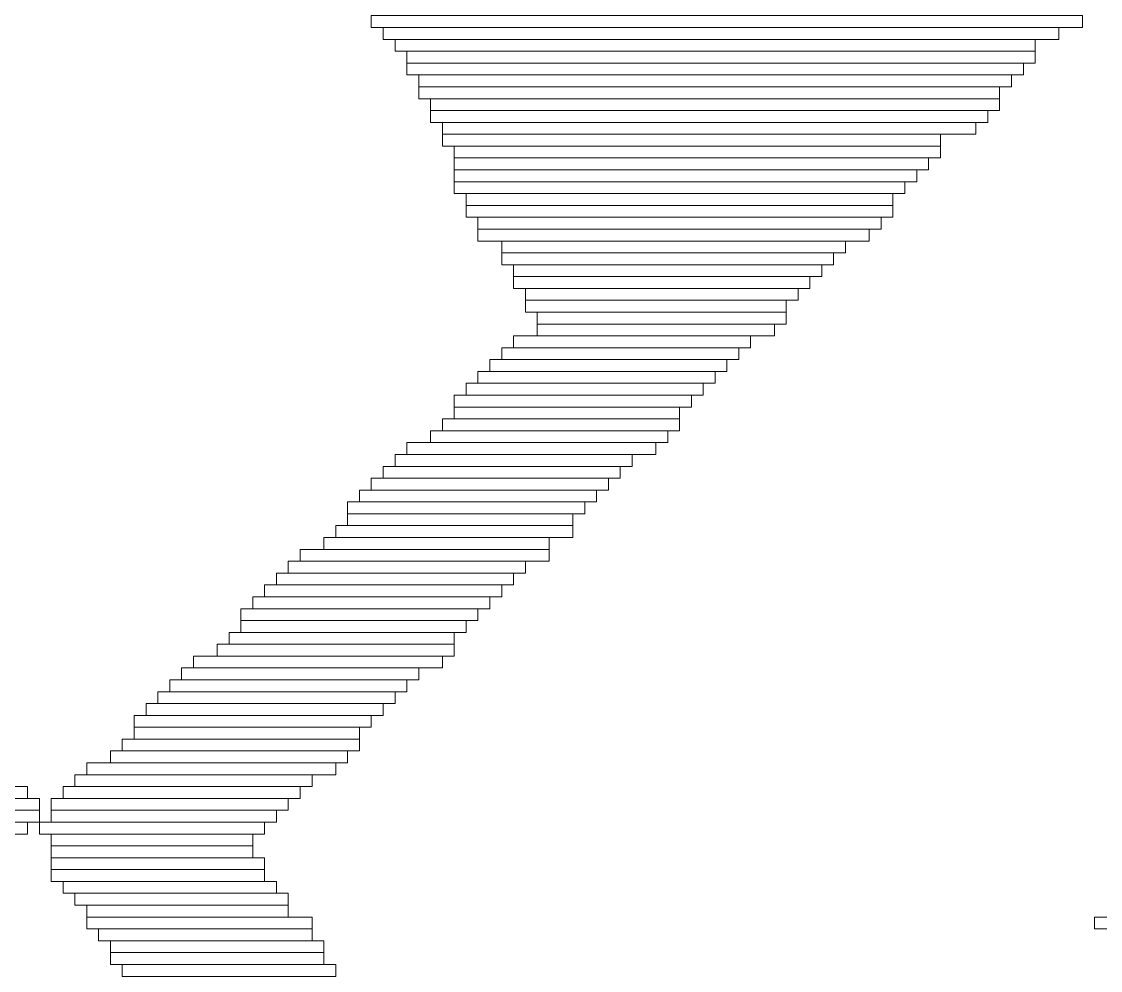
# Model space of a CAD drawing. Header units: millimetres. Extents: x -90 to 99, y -65 to 67.
# Drawn here: x 63.752 to 66.063, y -60.902 to -58.87 of the extents above; entities that cross this region are included whole.
import ezdxf

# ---------------------------------------------------------------- set-up
doc = ezdxf.new("R2010")
doc.units = ezdxf.units.MM
doc.header["$MEASUREMENT"] = 0
doc.layers.add('BG_OUTLINE', color=7, linetype='Continuous')
doc.layers.add('MA_PEN3', color=7, linetype='Continuous')

msp = doc.modelspace()

# ---------------------------------------------------------------- linework, layer by layer
at = {"layer": 'BG_OUTLINE', "color": 3, "lineweight": 9}
msp.add_open_spline([(-71.7269, -61.8795), (-71.7269, -61.8795), (-71.7343, 42.2681), (-71.7343, 42.2681), (-71.7343, 42.2681), (-71.7348, 43.0066), (-71.4419, 43.715), (-70.92, 44.2375), (-70.92, 44.2375), (-70.3982, 44.76), (-69.6866, 45.0538), (-68.9482, 45.0543), (-68.9482, 45.0543), (-68.9482, 45.0543), (75.2046, 45.0543), (75.2046, 45.0543), (75.2046, 45.0543), (76.8319, 45.0552), (78.1763, 43.7805), (78.2661, 42.1556), (78.2661, 42.1556), (78.2661, 42.1556), (78.2661, 31.2814), (78.2661, 31.2814), (78.2661, 31.2814), (78.2661, 31.2814), (72.2646, 31.2814), (72.2646, 31.2814), (72.2646, 31.2814), (72.2646, 31.2814), (72.2646, 26.9814), (72.2646, 26.9814), (72.2646, 26.9814), (72.2646, 26.9814), (78.2661, 26.9814), (78.2661, 26.9814), (78.2661, 26.9814), (78.2661, 26.9814), (78.2661, 18.6553), (78.2661, 18.6553), (78.2661, 18.6553), (78.2661, 18.6553), (72.2496, 18.6553), (72.2496, 18.6553), (72.2496, 18.6553), (72.2496, 18.6553), (72.2496, 14.3553), (72.2496, 14.3553), (72.2496, 14.3553), (72.2496, 14.3553), (78.2661, 14.3553), (78.2661, 14.3553), (78.2661, 14.3553), (78.2661, 14.3553), (78.2661, 9.255), (78.2661, 9.255), (78.2661, 9.255), (78.2661, 9.255), (72.2648, 9.255), (72.2648, 9.255), (72.2648, 9.255), (72.2648, 9.255), (72.2648, 4.955), (72.2648, 4.955), (72.2648, 4.955), (72.2648, 4.955), (78.2661, 4.955), (78.2661, 4.955), (78.2661, 4.955), (78.2661, 4.955), (78.2661, -3.3762), (78.2661, -3.3762), (78.2661, -3.3762), (78.2661, -3.3762), (72.2445, -3.3762), (72.2445, -3.3762), (72.2445, -3.3762), (72.2445, -3.3762), (72.2445, -7.6762), (72.2445, -7.6762), (72.2445, -7.6762), (72.2445, -7.6762), (78.2661, -7.6762), (78.2661, -7.6762), (78.2661, -7.6762), (78.2661, -7.6762), (78.2661, -12.7615), (78.2661, -12.7615), (78.2661, -12.7615), (78.2661, -12.7615), (72.2651, -12.7615), (72.2651, -12.7615), (72.2651, -12.7615), (72.2651, -12.7615), (72.2651, -17.0615), (72.2651, -17.0615), (72.2651, -17.0615), (72.2651, -17.0615), (78.2661, -17.0615), (78.2661, -17.0615), (78.2661, -17.0615), (78.2661, -17.0615), (78.2661, -25.4097), (78.2661, -25.4097), (78.2661, -25.4097), (78.2661, -25.4097), (72.2656, -25.4097), (72.2656, -25.4097), (72.2656, -25.4097), (72.2656, -25.4097), (72.2656, -29.7097), (72.2656, -29.7097), (72.2656, -29.7097), (72.2656, -29.7097), (78.2661, -29.7097), (78.2661, -29.7097), (78.2661, -29.7097), (78.2661, -29.7097), (78.2661, -34.793), (78.2661, -34.793), (78.2661, -34.793), (78.2661, -34.793), (72.2679, -34.793), (72.2679, -34.793), (72.2679, -34.793), (72.2679, -34.793), (72.2679, -39.0929), (72.2679, -39.0929), (72.2679, -39.0929), (72.2679, -39.0929), (78.2661, -39.0929), (78.2661, -39.0929), (78.2661, -39.0929), (78.2661, -39.0929), (78.2661, -47.4269), (78.2661, -47.4269), (78.2661, -47.4269), (78.2661, -47.4269), (72.2679, -47.4269), (72.2679, -47.4269), (72.2679, -47.4269), (72.2679, -47.4269), (72.2679, -51.7269), (72.2679, -51.7269), (72.2679, -51.7269), (72.2679, -51.7269), (78.2661, -51.7269), (78.2661, -51.7269), (78.2661, -51.7269), (78.2661, -51.7269), (78.2661, -51.8138), (78.2661, -51.8138), (78.2661, -51.8138), (78.2661, -51.8138), (78.2656, -61.8468), (78.2656, -61.8468), (78.2656, -61.8468), (78.2661, -62.6669), (77.9407, -63.4536), (77.3612, -64.0339), (77.3612, -64.0339), (76.7817, -64.6142), (75.9915, -64.9405), (75.1713, -64.941), (75.1713, -64.941), (75.1713, -64.941), (-68.6609, -64.9456), (-68.6609, -64.9456), (-68.6609, -64.9456), (-69.4735, -64.9461), (-70.2531, -64.6237), (-70.8281, -64.0495), (-70.8281, -64.0495), (-71.4031, -63.4752), (-71.7264, -62.6922), (-71.7269, -61.8795)], degree=3, knots=[0, 0, 0, 0, 0.022727, 0.022727, 0.022727, 0.022727, 0.045455, 0.045455, 0.045455, 0.045455, 0.068182, 0.068182, 0.068182, 0.068182, 0.090909, 0.090909, 0.090909, 0.090909, 0.113636, 0.113636, 0.113636, 0.113636, 0.136364, 0.136364, 0.136364, 0.136364, 0.159091, 0.159091, 0.159091, 0.159091, 0.181818, 0.181818, 0.181818, 0.181818, 0.204545, 0.204545, 0.204545, 0.204545, 0.227273, 0.227273, 0.227273, 0.227273, 0.25, 0.25, 0.25, 0.25, 0.272727, 0.272727, 0.272727, 0.272727, 0.295455, 0.295455, 0.295455, 0.295455, 0.318182, 0.318182, 0.318182, 0.318182, 0.340909, 0.340909, 0.340909, 0.340909, 0.363636, 0.363636, 0.363636, 0.363636, 0.386364, 0.386364, 0.386364, 0.386364, 0.409091, 0.409091, 0.409091, 0.409091, 0.431818, 0.431818, 0.431818, 0.431818, 0.454545, 0.454545, 0.454545, 0.454545, 0.477273, 0.477273, 0.477273, 0.477273, 0.5, 0.5, 0.5, 0.5, 0.522727, 0.522727, 0.522727, 0.522727, 0.545455, 0.545455, 0.545455, 0.545455, 0.568182, 0.568182, 0.568182, 0.568182, 0.590909, 0.590909, 0.590909, 0.590909, 0.613636, 0.613636, 0.613636, 0.613636, 0.636364, 0.636364, 0.636364, 0.636364, 0.659091, 0.659091, 0.659091, 0.659091, 0.681818, 0.681818, 0.681818, 0.681818, 0.704545, 0.704545, 0.704545, 0.704545, 0.727273, 0.727273, 0.727273, 0.727273, 0.75, 0.75, 0.75, 0.75, 0.772727, 0.772727, 0.772727, 0.772727, 0.795455, 0.795455, 0.795455, 0.795455, 0.818182, 0.818182, 0.818182, 0.818182, 0.840909, 0.840909, 0.840909, 0.840909, 0.863636, 0.863636, 0.863636, 0.863636, 0.886364, 0.886364, 0.886364, 0.886364, 0.909091, 0.909091, 0.909091, 0.909091, 0.931818, 0.931818, 0.931818, 0.931818, 0.954545, 0.954545, 0.954545, 0.954545, 0.977273, 0.977273, 0.977273, 0.977273, 1, 1, 1, 1], dxfattribs=at)
at = {"layer": 'MA_PEN3', "color": 5, "lineweight": 9}
for points in [[(64.501, -58.8831), (64.501, -58.8831), (64.501, -58.8577), (64.501, -58.8577), (64.501, -58.8577), (64.501, -58.8577), (66.025, -58.8577), (66.025, -58.8577), (66.025, -58.8577), (66.025, -58.8577), (66.025, -58.8831), (66.025, -58.8831), (66.025, -58.8831), (66.025, -58.8831), (64.501, -58.8831), (64.501, -58.8831)], [(64.5265, -58.9085), (64.5265, -58.9085), (64.5265, -58.8831), (64.5265, -58.8831), (64.5265, -58.8831), (64.5265, -58.8831), (65.9743, -58.8831), (65.9743, -58.8831), (65.9743, -58.8831), (65.9743, -58.8831), (65.9743, -58.9085), (65.9743, -58.9085), (65.9743, -58.9085), (65.9743, -58.9085), (64.5265, -58.9085), (64.5265, -58.9085)], [(64.5518, -58.9339), (64.5518, -58.9339), (64.5518, -58.9085), (64.5518, -58.9085), (64.5518, -58.9085), (64.5518, -58.9085), (65.9234, -58.9085), (65.9234, -58.9085), (65.9234, -58.9085), (65.9234, -58.9085), (65.9234, -58.9339), (65.9234, -58.9339), (65.9234, -58.9339), (65.9234, -58.9339), (64.5518, -58.9339), (64.5518, -58.9339)], [(64.5772, -58.9593), (64.5772, -58.9593), (64.5772, -58.9339), (64.5772, -58.9339), (64.5772, -58.9339), (64.5772, -58.9339), (65.9234, -58.9339), (65.9234, -58.9339), (65.9234, -58.9339), (65.9234, -58.9339), (65.9234, -58.9593), (65.9234, -58.9593), (65.9234, -58.9593), (65.9234, -58.9593), (64.5772, -58.9593), (64.5772, -58.9593)], [(64.5772, -58.9847), (64.5772, -58.9847), (64.5772, -58.9593), (64.5772, -58.9593), (64.5772, -58.9593), (64.5772, -58.9593), (65.8981, -58.9593), (65.8981, -58.9593), (65.8981, -58.9593), (65.8981, -58.9593), (65.8981, -58.9847), (65.8981, -58.9847), (65.8981, -58.9847), (65.8981, -58.9847), (64.5772, -58.9847), (64.5772, -58.9847)], [(64.6027, -59.0101), (64.6027, -59.0101), (64.6027, -58.9847), (64.6027, -58.9847), (64.6027, -58.9847), (64.6027, -58.9847), (65.8726, -58.9847), (65.8726, -58.9847), (65.8726, -58.9847), (65.8726, -58.9847), (65.8726, -59.0101), (65.8726, -59.0101), (65.8726, -59.0101), (65.8726, -59.0101), (64.6027, -59.0101), (64.6027, -59.0101)], [(64.6027, -59.0355), (64.6027, -59.0355), (64.6027, -59.0101), (64.6027, -59.0101), (64.6027, -59.0101), (64.6027, -59.0101), (65.8472, -59.0101), (65.8472, -59.0101), (65.8472, -59.0101), (65.8472, -59.0101), (65.8472, -59.0355), (65.8472, -59.0355), (65.8472, -59.0355), (65.8472, -59.0355), (64.6027, -59.0355), (64.6027, -59.0355)], [(64.628, -59.0609), (64.628, -59.0609), (64.628, -59.0355), (64.628, -59.0355), (64.628, -59.0355), (64.628, -59.0355), (65.8472, -59.0355), (65.8472, -59.0355), (65.8472, -59.0355), (65.8472, -59.0355), (65.8472, -59.0609), (65.8472, -59.0609), (65.8472, -59.0609), (65.8472, -59.0609), (64.628, -59.0609), (64.628, -59.0609)], [(64.628, -59.0863), (64.628, -59.0863), (64.628, -59.0609), (64.628, -59.0609), (64.628, -59.0609), (64.628, -59.0609), (65.8219, -59.0609), (65.8219, -59.0609), (65.8219, -59.0609), (65.8219, -59.0609), (65.8219, -59.0863), (65.8219, -59.0863), (65.8219, -59.0863), (65.8219, -59.0863), (64.628, -59.0863), (64.628, -59.0863)], [(64.6534, -59.1117), (64.6534, -59.1117), (64.6534, -59.0863), (64.6534, -59.0863), (64.6534, -59.0863), (64.6534, -59.0863), (65.7964, -59.0863), (65.7964, -59.0863), (65.7964, -59.0863), (65.7964, -59.0863), (65.7964, -59.1117), (65.7964, -59.1117), (65.7964, -59.1117), (65.7964, -59.1117), (64.6534, -59.1117), (64.6534, -59.1117)], [(64.6534, -59.1371), (64.6534, -59.1371), (64.6534, -59.1117), (64.6534, -59.1117), (64.6534, -59.1117), (64.6534, -59.1117), (65.7202, -59.1117), (65.7202, -59.1117), (65.7202, -59.1117), (65.7202, -59.1117), (65.7202, -59.1371), (65.7202, -59.1371), (65.7202, -59.1371), (65.7202, -59.1371), (64.6534, -59.1371), (64.6534, -59.1371)], [(64.6789, -59.1625), (64.6789, -59.1625), (64.6789, -59.1371), (64.6789, -59.1371), (64.6789, -59.1371), (64.6789, -59.1371), (65.7202, -59.1371), (65.7202, -59.1371), (65.7202, -59.1371), (65.7202, -59.1371), (65.7202, -59.1625), (65.7202, -59.1625), (65.7202, -59.1625), (65.7202, -59.1625), (64.6789, -59.1625), (64.6789, -59.1625)], [(64.6789, -59.1879), (64.6789, -59.1879), (64.6789, -59.1625), (64.6789, -59.1625), (64.6789, -59.1625), (64.6789, -59.1625), (65.6948, -59.1625), (65.6948, -59.1625), (65.6948, -59.1625), (65.6948, -59.1625), (65.6948, -59.1879), (65.6948, -59.1879), (65.6948, -59.1879), (65.6948, -59.1879), (64.6789, -59.1879), (64.6789, -59.1879)], [(64.6789, -59.2133), (64.6789, -59.2133), (64.6789, -59.1879), (64.6789, -59.1879), (64.6789, -59.1879), (64.6789, -59.1879), (65.6695, -59.1879), (65.6695, -59.1879), (65.6695, -59.1879), (65.6695, -59.1879), (65.6695, -59.2133), (65.6695, -59.2133), (65.6695, -59.2133), (65.6695, -59.2133), (64.6789, -59.2133), (64.6789, -59.2133)], [(64.6789, -59.2387), (64.6789, -59.2387), (64.6789, -59.2133), (64.6789, -59.2133), (64.6789, -59.2133), (64.6789, -59.2133), (65.644, -59.2133), (65.644, -59.2133), (65.644, -59.2133), (65.644, -59.2133), (65.644, -59.2387), (65.644, -59.2387), (65.644, -59.2387), (65.644, -59.2387), (64.6789, -59.2387), (64.6789, -59.2387)], [(64.7042, -59.2641), (64.7042, -59.2641), (64.7042, -59.2387), (64.7042, -59.2387), (64.7042, -59.2387), (64.7042, -59.2387), (65.6186, -59.2387), (65.6186, -59.2387), (65.6186, -59.2387), (65.6186, -59.2387), (65.6186, -59.2641), (65.6186, -59.2641), (65.6186, -59.2641), (65.6186, -59.2641), (64.7042, -59.2641), (64.7042, -59.2641)], [(64.7042, -59.2895), (64.7042, -59.2895), (64.7042, -59.2641), (64.7042, -59.2641), (64.7042, -59.2641), (64.7042, -59.2641), (65.6186, -59.2641), (65.6186, -59.2641), (65.6186, -59.2641), (65.6186, -59.2641), (65.6186, -59.2895), (65.6186, -59.2895), (65.6186, -59.2895), (65.6186, -59.2895), (64.7042, -59.2895), (64.7042, -59.2895)], [(64.7296, -59.3149), (64.7296, -59.3149), (64.7296, -59.2895), (64.7296, -59.2895), (64.7296, -59.2895), (64.7296, -59.2895), (65.5933, -59.2895), (65.5933, -59.2895), (65.5933, -59.2895), (65.5933, -59.2895), (65.5933, -59.3149), (65.5933, -59.3149), (65.5933, -59.3149), (65.5933, -59.3149), (64.7296, -59.3149), (64.7296, -59.3149)], [(64.7296, -59.3403), (64.7296, -59.3403), (64.7296, -59.3149), (64.7296, -59.3149), (64.7296, -59.3149), (64.7296, -59.3149), (65.5678, -59.3149), (65.5678, -59.3149), (65.5678, -59.3149), (65.5678, -59.3149), (65.5678, -59.3403), (65.5678, -59.3403), (65.5678, -59.3403), (65.5678, -59.3403), (64.7296, -59.3403), (64.7296, -59.3403)], [(64.7804, -59.3657), (64.7804, -59.3657), (64.7804, -59.3403), (64.7804, -59.3403), (64.7804, -59.3403), (64.7804, -59.3403), (65.5171, -59.3403), (65.5171, -59.3403), (65.5171, -59.3403), (65.5171, -59.3403), (65.5171, -59.3657), (65.5171, -59.3657), (65.5171, -59.3657), (65.5171, -59.3657), (64.7804, -59.3657), (64.7804, -59.3657)], [(64.7804, -59.3911), (64.7804, -59.3911), (64.7804, -59.3657), (64.7804, -59.3657), (64.7804, -59.3657), (64.7804, -59.3657), (65.4916, -59.3657), (65.4916, -59.3657), (65.4916, -59.3657), (65.4916, -59.3657), (65.4916, -59.3911), (65.4916, -59.3911), (65.4916, -59.3911), (65.4916, -59.3911), (64.7804, -59.3911), (64.7804, -59.3911)], [(64.8058, -59.4165), (64.8058, -59.4165), (64.8058, -59.3911), (64.8058, -59.3911), (64.8058, -59.3911), (64.8058, -59.3911), (65.4662, -59.3911), (65.4662, -59.3911), (65.4662, -59.3911), (65.4662, -59.3911), (65.4662, -59.4165), (65.4662, -59.4165), (65.4662, -59.4165), (65.4662, -59.4165), (64.8058, -59.4165), (64.8058, -59.4165)], [(64.8058, -59.4419), (64.8058, -59.4419), (64.8058, -59.4165), (64.8058, -59.4165), (64.8058, -59.4165), (64.8058, -59.4165), (65.4409, -59.4165), (65.4409, -59.4165), (65.4409, -59.4165), (65.4409, -59.4165), (65.4409, -59.4419), (65.4409, -59.4419), (65.4409, -59.4419), (65.4409, -59.4419), (64.8058, -59.4419), (64.8058, -59.4419)], [(64.8313, -59.4673), (64.8313, -59.4673), (64.8313, -59.4419), (64.8313, -59.4419), (64.8313, -59.4419), (64.8313, -59.4419), (65.4154, -59.4419), (65.4154, -59.4419), (65.4154, -59.4419), (65.4154, -59.4419), (65.4154, -59.4673), (65.4154, -59.4673), (65.4154, -59.4673), (65.4154, -59.4673), (64.8313, -59.4673), (64.8313, -59.4673)], [(64.8313, -59.4927), (64.8313, -59.4927), (64.8313, -59.4673), (64.8313, -59.4673), (64.8313, -59.4673), (64.8313, -59.4673), (65.39, -59.4673), (65.39, -59.4673), (65.39, -59.4673), (65.39, -59.4673), (65.39, -59.4927), (65.39, -59.4927), (65.39, -59.4927), (65.39, -59.4927), (64.8313, -59.4927), (64.8313, -59.4927)], [(64.8566, -59.5181), (64.8566, -59.5181), (64.8566, -59.4927), (64.8566, -59.4927), (64.8566, -59.4927), (64.8566, -59.4927), (65.39, -59.4927), (65.39, -59.4927), (65.39, -59.4927), (65.39, -59.4927), (65.39, -59.5181), (65.39, -59.5181), (65.39, -59.5181), (65.39, -59.5181), (64.8566, -59.5181), (64.8566, -59.5181)], [(64.8566, -59.5435), (64.8566, -59.5435), (64.8566, -59.5181), (64.8566, -59.5181), (64.8566, -59.5181), (64.8566, -59.5181), (65.3647, -59.5181), (65.3647, -59.5181), (65.3647, -59.5181), (65.3647, -59.5181), (65.3647, -59.5435), (65.3647, -59.5435), (65.3647, -59.5435), (65.3647, -59.5435), (64.8566, -59.5435), (64.8566, -59.5435)], [(64.8058, -59.5689), (64.8058, -59.5689), (64.8058, -59.5435), (64.8058, -59.5435), (64.8058, -59.5435), (64.8058, -59.5435), (65.3138, -59.5435), (65.3138, -59.5435), (65.3138, -59.5435), (65.3138, -59.5435), (65.3138, -59.5689), (65.3138, -59.5689), (65.3138, -59.5689), (65.3138, -59.5689), (64.8058, -59.5689), (64.8058, -59.5689)], [(64.7804, -59.5943), (64.7804, -59.5943), (64.7804, -59.5689), (64.7804, -59.5689), (64.7804, -59.5689), (64.7804, -59.5689), (65.2885, -59.5689), (65.2885, -59.5689), (65.2885, -59.5689), (65.2885, -59.5689), (65.2885, -59.5943), (65.2885, -59.5943), (65.2885, -59.5943), (65.2885, -59.5943), (64.7804, -59.5943), (64.7804, -59.5943)], [(64.7551, -59.6197), (64.7551, -59.6197), (64.7551, -59.5943), (64.7551, -59.5943), (64.7551, -59.5943), (64.7551, -59.5943), (65.263, -59.5943), (65.263, -59.5943), (65.263, -59.5943), (65.263, -59.5943), (65.263, -59.6197), (65.263, -59.6197), (65.263, -59.6197), (65.263, -59.6197), (64.7551, -59.6197), (64.7551, -59.6197)], [(64.7296, -59.6451), (64.7296, -59.6451), (64.7296, -59.6197), (64.7296, -59.6197), (64.7296, -59.6197), (64.7296, -59.6197), (65.2376, -59.6197), (65.2376, -59.6197), (65.2376, -59.6197), (65.2376, -59.6197), (65.2376, -59.6451), (65.2376, -59.6451), (65.2376, -59.6451), (65.2376, -59.6451), (64.7296, -59.6451), (64.7296, -59.6451)], [(64.7042, -59.6705), (64.7042, -59.6705), (64.7042, -59.6451), (64.7042, -59.6451), (64.7042, -59.6451), (64.7042, -59.6451), (65.2123, -59.6451), (65.2123, -59.6451), (65.2123, -59.6451), (65.2123, -59.6451), (65.2123, -59.6705), (65.2123, -59.6705), (65.2123, -59.6705), (65.2123, -59.6705), (64.7042, -59.6705), (64.7042, -59.6705)], [(64.6789, -59.6959), (64.6789, -59.6959), (64.6789, -59.6705), (64.6789, -59.6705), (64.6789, -59.6705), (64.6789, -59.6705), (65.1868, -59.6705), (65.1868, -59.6705), (65.1868, -59.6705), (65.1868, -59.6705), (65.1868, -59.6959), (65.1868, -59.6959), (65.1868, -59.6959), (65.1868, -59.6959), (64.6789, -59.6959), (64.6789, -59.6959)], [(64.6789, -59.7213), (64.6789, -59.7213), (64.6789, -59.6959), (64.6789, -59.6959), (64.6789, -59.6959), (64.6789, -59.6959), (65.1614, -59.6959), (65.1614, -59.6959), (65.1614, -59.6959), (65.1614, -59.6959), (65.1614, -59.7213), (65.1614, -59.7213), (65.1614, -59.7213), (65.1614, -59.7213), (64.6789, -59.7213), (64.6789, -59.7213)], [(64.6534, -59.7467), (64.6534, -59.7467), (64.6534, -59.7213), (64.6534, -59.7213), (64.6534, -59.7213), (64.6534, -59.7213), (65.1614, -59.7213), (65.1614, -59.7213), (65.1614, -59.7213), (65.1614, -59.7213), (65.1614, -59.7467), (65.1614, -59.7467), (65.1614, -59.7467), (65.1614, -59.7467), (64.6534, -59.7467), (64.6534, -59.7467)], [(64.628, -59.7721), (64.628, -59.7721), (64.628, -59.7467), (64.628, -59.7467), (64.628, -59.7467), (64.628, -59.7467), (65.1361, -59.7467), (65.1361, -59.7467), (65.1361, -59.7467), (65.1361, -59.7467), (65.1361, -59.7721), (65.1361, -59.7721), (65.1361, -59.7721), (65.1361, -59.7721), (64.628, -59.7721), (64.628, -59.7721)], [(64.5772, -59.7975), (64.5772, -59.7975), (64.5772, -59.7721), (64.5772, -59.7721), (64.5772, -59.7721), (64.5772, -59.7721), (65.1106, -59.7721), (65.1106, -59.7721), (65.1106, -59.7721), (65.1106, -59.7721), (65.1106, -59.7975), (65.1106, -59.7975), (65.1106, -59.7975), (65.1106, -59.7975), (64.5772, -59.7975), (64.5772, -59.7975)], [(64.5518, -59.8229), (64.5518, -59.8229), (64.5518, -59.7975), (64.5518, -59.7975), (64.5518, -59.7975), (64.5518, -59.7975), (65.0599, -59.7975), (65.0599, -59.7975), (65.0599, -59.7975), (65.0599, -59.7975), (65.0599, -59.8229), (65.0599, -59.8229), (65.0599, -59.8229), (65.0599, -59.8229), (64.5518, -59.8229), (64.5518, -59.8229)], [(64.5265, -59.8483), (64.5265, -59.8483), (64.5265, -59.8229), (64.5265, -59.8229), (64.5265, -59.8229), (64.5265, -59.8229), (65.0344, -59.8229), (65.0344, -59.8229), (65.0344, -59.8229), (65.0344, -59.8229), (65.0344, -59.8483), (65.0344, -59.8483), (65.0344, -59.8483), (65.0344, -59.8483), (64.5265, -59.8483), (64.5265, -59.8483)], [(64.501, -59.8737), (64.501, -59.8737), (64.501, -59.8483), (64.501, -59.8483), (64.501, -59.8483), (64.501, -59.8483), (65.009, -59.8483), (65.009, -59.8483), (65.009, -59.8483), (65.009, -59.8483), (65.009, -59.8737), (65.009, -59.8737), (65.009, -59.8737), (65.009, -59.8737), (64.501, -59.8737), (64.501, -59.8737)], [(64.4756, -59.8991), (64.4756, -59.8991), (64.4756, -59.8737), (64.4756, -59.8737), (64.4756, -59.8737), (64.4756, -59.8737), (64.9837, -59.8737), (64.9837, -59.8737), (64.9837, -59.8737), (64.9837, -59.8737), (64.9837, -59.8991), (64.9837, -59.8991), (64.9837, -59.8991), (64.9837, -59.8991), (64.4756, -59.8991), (64.4756, -59.8991)], [(64.4503, -59.9245), (64.4503, -59.9245), (64.4503, -59.8991), (64.4503, -59.8991), (64.4503, -59.8991), (64.4503, -59.8991), (64.9582, -59.8991), (64.9582, -59.8991), (64.9582, -59.8991), (64.9582, -59.8991), (64.9582, -59.9245), (64.9582, -59.9245), (64.9582, -59.9245), (64.9582, -59.9245), (64.4503, -59.9245), (64.4503, -59.9245)], [(64.4503, -59.9499), (64.4503, -59.9499), (64.4503, -59.9245), (64.4503, -59.9245), (64.4503, -59.9245), (64.4503, -59.9245), (64.9328, -59.9245), (64.9328, -59.9245), (64.9328, -59.9245), (64.9328, -59.9245), (64.9328, -59.9499), (64.9328, -59.9499), (64.9328, -59.9499), (64.9328, -59.9499), (64.4503, -59.9499), (64.4503, -59.9499)], [(64.4248, -59.9753), (64.4248, -59.9753), (64.4248, -59.9499), (64.4248, -59.9499), (64.4248, -59.9499), (64.4248, -59.9499), (64.9328, -59.9499), (64.9328, -59.9499), (64.9328, -59.9499), (64.9328, -59.9499), (64.9328, -59.9753), (64.9328, -59.9753), (64.9328, -59.9753), (64.9328, -59.9753), (64.4248, -59.9753), (64.4248, -59.9753)], [(64.3994, -60.0007), (64.3994, -60.0007), (64.3994, -59.9753), (64.3994, -59.9753), (64.3994, -59.9753), (64.3994, -59.9753), (64.882, -59.9753), (64.882, -59.9753), (64.882, -59.9753), (64.882, -59.9753), (64.882, -60.0007), (64.882, -60.0007), (64.882, -60.0007), (64.882, -60.0007), (64.3994, -60.0007), (64.3994, -60.0007)], [(64.3486, -60.0261), (64.3486, -60.0261), (64.3486, -60.0007), (64.3486, -60.0007), (64.3486, -60.0007), (64.3486, -60.0007), (64.882, -60.0007), (64.882, -60.0007), (64.882, -60.0007), (64.882, -60.0007), (64.882, -60.0261), (64.882, -60.0261), (64.882, -60.0261), (64.882, -60.0261), (64.3486, -60.0261), (64.3486, -60.0261)], [(64.3232, -60.0515), (64.3232, -60.0515), (64.3232, -60.0261), (64.3232, -60.0261), (64.3232, -60.0261), (64.3232, -60.0261), (64.8313, -60.0261), (64.8313, -60.0261), (64.8313, -60.0261), (64.8313, -60.0261), (64.8313, -60.0515), (64.8313, -60.0515), (64.8313, -60.0515), (64.8313, -60.0515), (64.3232, -60.0515), (64.3232, -60.0515)], [(64.2979, -60.0769), (64.2979, -60.0769), (64.2979, -60.0515), (64.2979, -60.0515), (64.2979, -60.0515), (64.2979, -60.0515), (64.8058, -60.0515), (64.8058, -60.0515), (64.8058, -60.0515), (64.8058, -60.0515), (64.8058, -60.0769), (64.8058, -60.0769), (64.8058, -60.0769), (64.8058, -60.0769), (64.2979, -60.0769), (64.2979, -60.0769)], [(64.2724, -60.1023), (64.2724, -60.1023), (64.2724, -60.0769), (64.2724, -60.0769), (64.2724, -60.0769), (64.2724, -60.0769), (64.7804, -60.0769), (64.7804, -60.0769), (64.7804, -60.0769), (64.7804, -60.0769), (64.7804, -60.1023), (64.7804, -60.1023), (64.7804, -60.1023), (64.7804, -60.1023), (64.2724, -60.1023), (64.2724, -60.1023)], [(64.247, -60.1277), (64.247, -60.1277), (64.247, -60.1023), (64.247, -60.1023), (64.247, -60.1023), (64.247, -60.1023), (64.7551, -60.1023), (64.7551, -60.1023), (64.7551, -60.1023), (64.7551, -60.1023), (64.7551, -60.1277), (64.7551, -60.1277), (64.7551, -60.1277), (64.7551, -60.1277), (64.247, -60.1277), (64.247, -60.1277)], [(64.2217, -60.1531), (64.2217, -60.1531), (64.2217, -60.1277), (64.2217, -60.1277), (64.2217, -60.1277), (64.2217, -60.1277), (64.7296, -60.1277), (64.7296, -60.1277), (64.7296, -60.1277), (64.7296, -60.1277), (64.7296, -60.1531), (64.7296, -60.1531), (64.7296, -60.1531), (64.7296, -60.1531), (64.2217, -60.1531), (64.2217, -60.1531)], [(64.2217, -60.1785), (64.2217, -60.1785), (64.2217, -60.1531), (64.2217, -60.1531), (64.2217, -60.1531), (64.2217, -60.1531), (64.7042, -60.1531), (64.7042, -60.1531), (64.7042, -60.1531), (64.7042, -60.1531), (64.7042, -60.1785), (64.7042, -60.1785), (64.7042, -60.1785), (64.7042, -60.1785), (64.2217, -60.1785), (64.2217, -60.1785)], [(64.1962, -60.2039), (64.1962, -60.2039), (64.1962, -60.1785), (64.1962, -60.1785), (64.1962, -60.1785), (64.1962, -60.1785), (64.6789, -60.1785), (64.6789, -60.1785), (64.6789, -60.1785), (64.6789, -60.1785), (64.6789, -60.2039), (64.6789, -60.2039), (64.6789, -60.2039), (64.6789, -60.2039), (64.1962, -60.2039), (64.1962, -60.2039)], [(64.1708, -60.2293), (64.1708, -60.2293), (64.1708, -60.2039), (64.1708, -60.2039), (64.1708, -60.2039), (64.1708, -60.2039), (64.6789, -60.2039), (64.6789, -60.2039), (64.6789, -60.2039), (64.6789, -60.2039), (64.6789, -60.2293), (64.6789, -60.2293), (64.6789, -60.2293), (64.6789, -60.2293), (64.1708, -60.2293), (64.1708, -60.2293)], [(64.12, -60.2547), (64.12, -60.2547), (64.12, -60.2293), (64.12, -60.2293), (64.12, -60.2293), (64.12, -60.2293), (64.6534, -60.2293), (64.6534, -60.2293), (64.6534, -60.2293), (64.6534, -60.2293), (64.6534, -60.2547), (64.6534, -60.2547), (64.6534, -60.2547), (64.6534, -60.2547), (64.12, -60.2547), (64.12, -60.2547)], [(64.0946, -60.2801), (64.0946, -60.2801), (64.0946, -60.2547), (64.0946, -60.2547), (64.0946, -60.2547), (64.0946, -60.2547), (64.6027, -60.2547), (64.6027, -60.2547), (64.6027, -60.2547), (64.6027, -60.2547), (64.6027, -60.2801), (64.6027, -60.2801), (64.6027, -60.2801), (64.6027, -60.2801), (64.0946, -60.2801), (64.0946, -60.2801)], [(64.0693, -60.3055), (64.0693, -60.3055), (64.0693, -60.2801), (64.0693, -60.2801), (64.0693, -60.2801), (64.0693, -60.2801), (64.5772, -60.2801), (64.5772, -60.2801), (64.5772, -60.2801), (64.5772, -60.2801), (64.5772, -60.3055), (64.5772, -60.3055), (64.5772, -60.3055), (64.5772, -60.3055), (64.0693, -60.3055), (64.0693, -60.3055)], [(64.0438, -60.3309), (64.0438, -60.3309), (64.0438, -60.3055), (64.0438, -60.3055), (64.0438, -60.3055), (64.0438, -60.3055), (64.5518, -60.3055), (64.5518, -60.3055), (64.5518, -60.3055), (64.5518, -60.3055), (64.5518, -60.3309), (64.5518, -60.3309), (64.5518, -60.3309), (64.5518, -60.3309), (64.0438, -60.3309), (64.0438, -60.3309)], [(64.0184, -60.3563), (64.0184, -60.3563), (64.0184, -60.3309), (64.0184, -60.3309), (64.0184, -60.3309), (64.0184, -60.3309), (64.5265, -60.3309), (64.5265, -60.3309), (64.5265, -60.3309), (64.5265, -60.3309), (64.5265, -60.3563), (64.5265, -60.3563), (64.5265, -60.3563), (64.5265, -60.3563), (64.0184, -60.3563), (64.0184, -60.3563)], [(63.9931, -60.3817), (63.9931, -60.3817), (63.9931, -60.3563), (63.9931, -60.3563), (63.9931, -60.3563), (63.9931, -60.3563), (64.501, -60.3563), (64.501, -60.3563), (64.501, -60.3563), (64.501, -60.3563), (64.501, -60.3817), (64.501, -60.3817), (64.501, -60.3817), (64.501, -60.3817), (63.9931, -60.3817), (63.9931, -60.3817)], [(63.9931, -60.4071), (63.9931, -60.4071), (63.9931, -60.3817), (63.9931, -60.3817), (63.9931, -60.3817), (63.9931, -60.3817), (64.4756, -60.3817), (64.4756, -60.3817), (64.4756, -60.3817), (64.4756, -60.3817), (64.4756, -60.4071), (64.4756, -60.4071), (64.4756, -60.4071), (64.4756, -60.4071), (63.9931, -60.4071), (63.9931, -60.4071)], [(63.9676, -60.4325), (63.9676, -60.4325), (63.9676, -60.4071), (63.9676, -60.4071), (63.9676, -60.4071), (63.9676, -60.4071), (64.4756, -60.4071), (64.4756, -60.4071), (64.4756, -60.4071), (64.4756, -60.4071), (64.4756, -60.4325), (64.4756, -60.4325), (64.4756, -60.4325), (64.4756, -60.4325), (63.9676, -60.4325), (63.9676, -60.4325)], [(63.9422, -60.4579), (63.9422, -60.4579), (63.9422, -60.4325), (63.9422, -60.4325), (63.9422, -60.4325), (63.9422, -60.4325), (64.4503, -60.4325), (64.4503, -60.4325), (64.4503, -60.4325), (64.4503, -60.4325), (64.4503, -60.4579), (64.4503, -60.4579), (64.4503, -60.4579), (64.4503, -60.4579), (63.9422, -60.4579), (63.9422, -60.4579)], [(63.8914, -60.4833), (63.8914, -60.4833), (63.8914, -60.4579), (63.8914, -60.4579), (63.8914, -60.4579), (63.8914, -60.4579), (64.4248, -60.4579), (64.4248, -60.4579), (64.4248, -60.4579), (64.4248, -60.4579), (64.4248, -60.4833), (64.4248, -60.4833), (64.4248, -60.4833), (64.4248, -60.4833), (63.8914, -60.4833), (63.8914, -60.4833)], [(63.866, -60.5087), (63.866, -60.5087), (63.866, -60.4833), (63.866, -60.4833), (63.866, -60.4833), (63.866, -60.4833), (64.3741, -60.4833), (64.3741, -60.4833), (64.3741, -60.4833), (64.3741, -60.4833), (64.3741, -60.5087), (64.3741, -60.5087), (64.3741, -60.5087), (64.3741, -60.5087), (63.866, -60.5087), (63.866, -60.5087)], [(60.6148, -60.5341), (60.6148, -60.5341), (60.6148, -60.5087), (60.6148, -60.5087), (60.6148, -60.5087), (60.6148, -60.5087), (63.7645, -60.5087), (63.7645, -60.5087), (63.7645, -60.5087), (63.7645, -60.5087), (63.7645, -60.5341), (63.7645, -60.5341), (63.7645, -60.5341), (63.7645, -60.5341), (60.6148, -60.5341), (60.6148, -60.5341)], [(63.8407, -60.5341), (63.8407, -60.5341), (63.8407, -60.5087), (63.8407, -60.5087), (63.8407, -60.5087), (63.8407, -60.5087), (64.3486, -60.5087), (64.3486, -60.5087), (64.3486, -60.5087), (64.3486, -60.5087), (64.3486, -60.5341), (64.3486, -60.5341), (64.3486, -60.5341), (64.3486, -60.5341), (63.8407, -60.5341), (63.8407, -60.5341)], [(60.6148, -60.5595), (60.6148, -60.5595), (60.6148, -60.5341), (60.6148, -60.5341), (60.6148, -60.5341), (60.6148, -60.5341), (63.7898, -60.5341), (63.7898, -60.5341), (63.7898, -60.5341), (63.7898, -60.5341), (63.7898, -60.5595), (63.7898, -60.5595), (63.7898, -60.5595), (63.7898, -60.5595), (60.6148, -60.5595), (60.6148, -60.5595)], [(63.8152, -60.5595), (63.8152, -60.5595), (63.8152, -60.5341), (63.8152, -60.5341), (63.8152, -60.5341), (63.8152, -60.5341), (64.3232, -60.5341), (64.3232, -60.5341), (64.3232, -60.5341), (64.3232, -60.5341), (64.3232, -60.5595), (64.3232, -60.5595), (64.3232, -60.5595), (64.3232, -60.5595), (63.8152, -60.5595), (63.8152, -60.5595)], [(60.6148, -60.5849), (60.6148, -60.5849), (60.6148, -60.5595), (60.6148, -60.5595), (60.6148, -60.5595), (60.6148, -60.5595), (63.7898, -60.5595), (63.7898, -60.5595), (63.7898, -60.5595), (63.7898, -60.5595), (63.7898, -60.5849), (63.7898, -60.5849), (63.7898, -60.5849), (63.7898, -60.5849), (60.6148, -60.5849), (60.6148, -60.5849)], [(63.8152, -60.5849), (63.8152, -60.5849), (63.8152, -60.5595), (63.8152, -60.5595), (63.8152, -60.5595), (63.8152, -60.5595), (64.2979, -60.5595), (64.2979, -60.5595), (64.2979, -60.5595), (64.2979, -60.5595), (64.2979, -60.5849), (64.2979, -60.5849), (64.2979, -60.5849), (64.2979, -60.5849), (63.8152, -60.5849), (63.8152, -60.5849)], [(60.5894, -60.6103), (60.5894, -60.6103), (60.5894, -60.5849), (60.5894, -60.5849), (60.5894, -60.5849), (60.5894, -60.5849), (63.7645, -60.5849), (63.7645, -60.5849), (63.7645, -60.5849), (63.7645, -60.5849), (63.7645, -60.6103), (63.7645, -60.6103), (63.7645, -60.6103), (63.7645, -60.6103), (60.5894, -60.6103), (60.5894, -60.6103)], [(63.7898, -60.6103), (63.7898, -60.6103), (63.7898, -60.5849), (63.7898, -60.5849), (63.7898, -60.5849), (63.7898, -60.5849), (64.2724, -60.5849), (64.2724, -60.5849), (64.2724, -60.5849), (64.2724, -60.5849), (64.2724, -60.6103), (64.2724, -60.6103), (64.2724, -60.6103), (64.2724, -60.6103), (63.7898, -60.6103), (63.7898, -60.6103)], [(63.8152, -60.6357), (63.8152, -60.6357), (63.8152, -60.6103), (63.8152, -60.6103), (63.8152, -60.6103), (63.8152, -60.6103), (64.247, -60.6103), (64.247, -60.6103), (64.247, -60.6103), (64.247, -60.6103), (64.247, -60.6357), (64.247, -60.6357), (64.247, -60.6357), (64.247, -60.6357), (63.8152, -60.6357), (63.8152, -60.6357)], [(63.8152, -60.6611), (63.8152, -60.6611), (63.8152, -60.6357), (63.8152, -60.6357), (63.8152, -60.6357), (63.8152, -60.6357), (64.247, -60.6357), (64.247, -60.6357), (64.247, -60.6357), (64.247, -60.6357), (64.247, -60.6611), (64.247, -60.6611), (64.247, -60.6611), (64.247, -60.6611), (63.8152, -60.6611), (63.8152, -60.6611)], [(63.8152, -60.6865), (63.8152, -60.6865), (63.8152, -60.6611), (63.8152, -60.6611), (63.8152, -60.6611), (63.8152, -60.6611), (64.2724, -60.6611), (64.2724, -60.6611), (64.2724, -60.6611), (64.2724, -60.6611), (64.2724, -60.6865), (64.2724, -60.6865), (64.2724, -60.6865), (64.2724, -60.6865), (63.8152, -60.6865), (63.8152, -60.6865)], [(63.8152, -60.7119), (63.8152, -60.7119), (63.8152, -60.6865), (63.8152, -60.6865), (63.8152, -60.6865), (63.8152, -60.6865), (64.2724, -60.6865), (64.2724, -60.6865), (64.2724, -60.6865), (64.2724, -60.6865), (64.2724, -60.7119), (64.2724, -60.7119), (64.2724, -60.7119), (64.2724, -60.7119), (63.8152, -60.7119), (63.8152, -60.7119)], [(63.8407, -60.7373), (63.8407, -60.7373), (63.8407, -60.7119), (63.8407, -60.7119), (63.8407, -60.7119), (63.8407, -60.7119), (64.2979, -60.7119), (64.2979, -60.7119), (64.2979, -60.7119), (64.2979, -60.7119), (64.2979, -60.7373), (64.2979, -60.7373), (64.2979, -60.7373), (64.2979, -60.7373), (63.8407, -60.7373), (63.8407, -60.7373)], [(63.866, -60.7627), (63.866, -60.7627), (63.866, -60.7373), (63.866, -60.7373), (63.866, -60.7373), (63.866, -60.7373), (64.3232, -60.7373), (64.3232, -60.7373), (64.3232, -60.7373), (64.3232, -60.7373), (64.3232, -60.7627), (64.3232, -60.7627), (64.3232, -60.7627), (64.3232, -60.7627), (63.866, -60.7627), (63.866, -60.7627)], [(63.8914, -60.7881), (63.8914, -60.7881), (63.8914, -60.7627), (63.8914, -60.7627), (63.8914, -60.7627), (63.8914, -60.7627), (64.3232, -60.7627), (64.3232, -60.7627), (64.3232, -60.7627), (64.3232, -60.7627), (64.3232, -60.7881), (64.3232, -60.7881), (64.3232, -60.7881), (64.3232, -60.7881), (63.8914, -60.7881), (63.8914, -60.7881)], [(63.8914, -60.8135), (63.8914, -60.8135), (63.8914, -60.7881), (63.8914, -60.7881), (63.8914, -60.7881), (63.8914, -60.7881), (64.3741, -60.7881), (64.3741, -60.7881), (64.3741, -60.7881), (64.3741, -60.7881), (64.3741, -60.8135), (64.3741, -60.8135), (64.3741, -60.8135), (64.3741, -60.8135), (63.8914, -60.8135), (63.8914, -60.8135)], [(66.0505, -60.8135), (66.0505, -60.8135), (66.0505, -60.7881), (66.0505, -60.7881), (66.0505, -60.7881), (66.0505, -60.7881), (68.6667, -60.7881), (68.6667, -60.7881), (68.6667, -60.7881), (68.6667, -60.7881), (68.6667, -60.8135), (68.6667, -60.8135), (68.6667, -60.8135), (68.6667, -60.8135), (66.0505, -60.8135), (66.0505, -60.8135)], [(63.9169, -60.8389), (63.9169, -60.8389), (63.9169, -60.8135), (63.9169, -60.8135), (63.9169, -60.8135), (63.9169, -60.8135), (64.3741, -60.8135), (64.3741, -60.8135), (64.3741, -60.8135), (64.3741, -60.8135), (64.3741, -60.8389), (64.3741, -60.8389), (64.3741, -60.8389), (64.3741, -60.8389), (63.9169, -60.8389), (63.9169, -60.8389)], [(63.9422, -60.8643), (63.9422, -60.8643), (63.9422, -60.8389), (63.9422, -60.8389), (63.9422, -60.8389), (63.9422, -60.8389), (64.3994, -60.8389), (64.3994, -60.8389), (64.3994, -60.8389), (64.3994, -60.8389), (64.3994, -60.8643), (64.3994, -60.8643), (64.3994, -60.8643), (64.3994, -60.8643), (63.9422, -60.8643), (63.9422, -60.8643)], [(63.9422, -60.8897), (63.9422, -60.8897), (63.9422, -60.8643), (63.9422, -60.8643), (63.9422, -60.8643), (63.9422, -60.8643), (64.3994, -60.8643), (64.3994, -60.8643), (64.3994, -60.8643), (64.3994, -60.8643), (64.3994, -60.8897), (64.3994, -60.8897), (64.3994, -60.8897), (64.3994, -60.8897), (63.9422, -60.8897), (63.9422, -60.8897)], [(63.9676, -60.9151), (63.9676, -60.9151), (63.9676, -60.8897), (63.9676, -60.8897), (63.9676, -60.8897), (63.9676, -60.8897), (64.4248, -60.8897), (64.4248, -60.8897), (64.4248, -60.8897), (64.4248, -60.8897), (64.4248, -60.9151), (64.4248, -60.9151), (64.4248, -60.9151), (64.4248, -60.9151), (63.9676, -60.9151), (63.9676, -60.9151)]]:
    msp.add_open_spline(points, degree=3, knots=[0, 0, 0, 0, 0.25, 0.25, 0.25, 0.25, 0.5, 0.5, 0.5, 0.5, 0.75, 0.75, 0.75, 0.75, 1, 1, 1, 1], dxfattribs=at)

doc.saveas('drawing.dxf')
